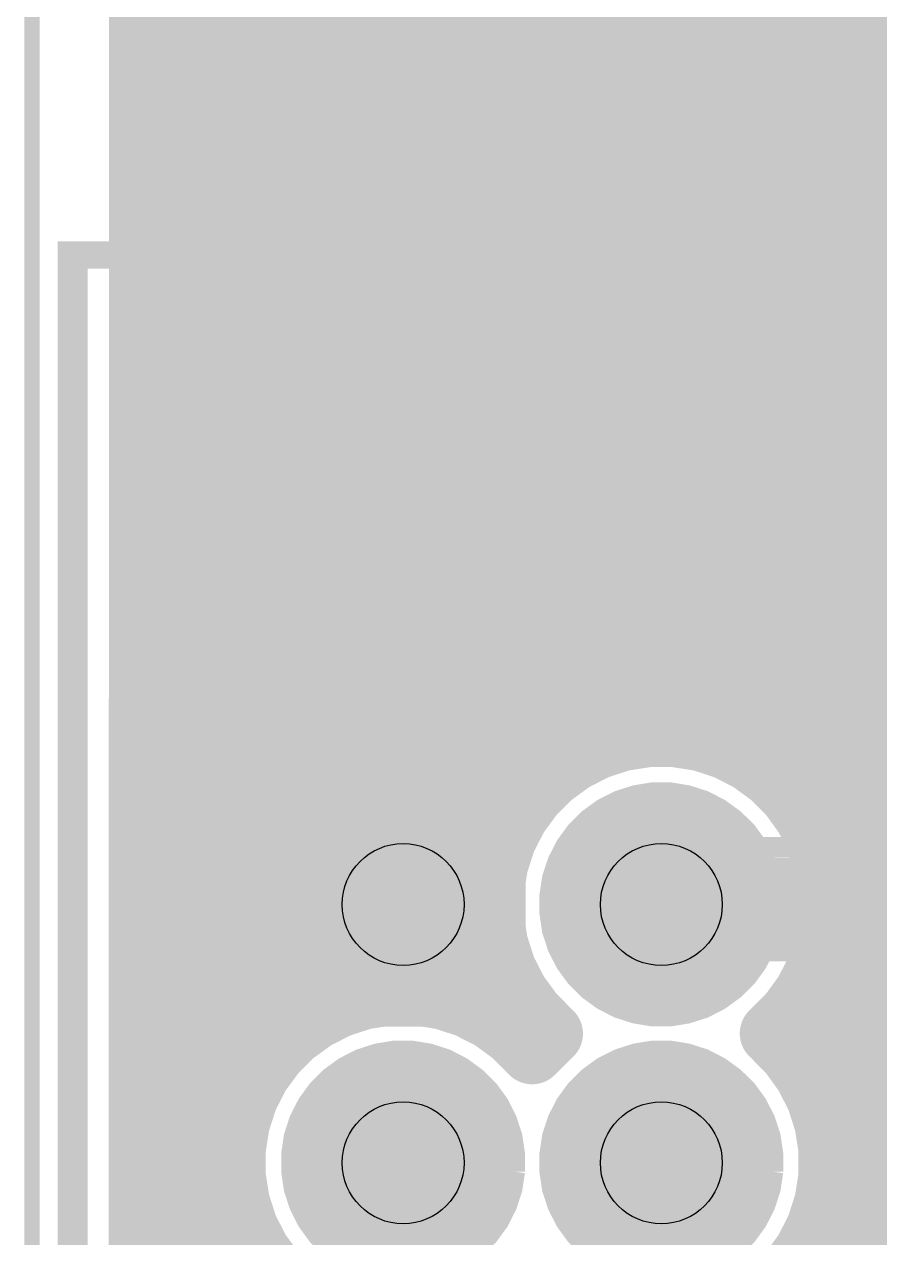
# Model space of a CAD drawing. Extents: x 0 to 1.5, y 0 to 3.74.
# Drawn here: x -0.003 to 0.3283, y 2.6554 to 3.1252 of the extents above; entities that cross this region are included whole.
import ezdxf

# ---------------------------------------------------------------- set-up
doc = ezdxf.new("R2010")
doc.units = 0
for name, color, linetype in [('Board_Outline', 13, 'CONTINUOUS'), ('Bottom', 6, 'CONTINUOUS'), ('Bottom_Mask', 10, 'CONTINUOUS'), ('Drill_Bottom', 8, 'CONTINUOUS'), ('Drill_Top', 7, 'CONTINUOUS'), ('Edge_Bottom', 17, 'CONTINUOUS'), ('Edge_Top', 16, 'CONTINUOUS'), ('Top', 5, 'CONTINUOUS'), ('Top_Mask', 3, 'CONTINUOUS'), ('Top_Silk', 2, 'CONTINUOUS')]:
    doc.layers.add(name, color=color, linetype=linetype)

msp = doc.modelspace()

# ---------------------------------------------------------------- linework, layer by layer
at = {"layer": 'Board_Outline', "linetype": 'CONTINUOUS', "const_width": 0.006}
msp.add_lwpolyline([(0, 0), (1.4961, 0), (1.4961, 3.7402), (0, 3.7402), (0, 0)], dxfattribs=at)
at = {"layer": 'Bottom', "linetype": 'CONTINUOUS', "const_width": 0.025}
for points in [[(0.0425, 3.6975), (0.042, 2.0439)], [(0.0449, 3.1255), (0.4048, 3.1255)], [(0.0449, 3.1006), (1.1546, 3.1006)], [(0.0448, 3.0758), (1.1844, 3.0758)], [(0.0448, 3.0509), (1.2052, 3.0509)], [(0.0448, 3.026), (1.2052, 3.026)], [(0.0448, 3.0012), (0.9335, 3.0012)], [(0.0448, 2.9763), (0.9325, 2.9763)], [(0.0448, 2.9514), (0.9544, 2.9514)], [(0.0448, 2.9266), (0.4635, 2.9266)], [(0.0448, 2.9017), (0.4497, 2.9017)], [(0.0448, 2.8768), (0.4491, 2.8768)], [(0.0448, 2.852), (0.4491, 2.852)], [(0.2185, 2.8453), (0.2283, 2.8485)], [(0.2283, 2.8485), (0.2385, 2.8501)], [(0.2385, 2.8501), (0.2489, 2.8501)], [(0.2489, 2.8501), (0.2591, 2.8485)], [(0.2591, 2.8485), (0.2689, 2.8453)], [(0.2093, 2.8406), (0.2185, 2.8453)], [(0.2689, 2.8453), (0.2781, 2.8406)], [(0.2009, 2.8345), (0.2093, 2.8406)], [(0.2781, 2.8406), (0.2865, 2.8345)], [(0.1936, 2.8272), (0.2009, 2.8345)], [(0.2865, 2.8345), (0.2938, 2.8272)], [(0.0448, 2.8271), (0.191, 2.8271)], [(0.1875, 2.8189), (0.1936, 2.8272)], [(0.2938, 2.8272), (0.2998, 2.8189)], [(0.2964, 2.8271), (0.4481, 2.8271)], [(0.1828, 2.8097), (0.1875, 2.8189)], [(0.2998, 2.8189), (0.3045, 2.8097)], [(0.1796, 2.7998), (0.1828, 2.8097)], [(0.3045, 2.8097), (0.3077, 2.7998)], [(0.0448, 2.8022), (0.1777, 2.8022)], [(0.3096, 2.8022), (0.4481, 2.8022)], [(0.178, 2.7896), (0.1796, 2.7998)], [(0.3077, 2.7998), (0.3093, 2.7896)], [(0.178, 2.7793), (0.178, 2.7896)], [(0.3093, 2.7896), (0.3093, 2.7793)], [(0.1796, 2.7691), (0.178, 2.7793)], [(0.3093, 2.7793), (0.3077, 2.7691)], [(0.0448, 2.7774), (0.1757, 2.7774)], [(0.3117, 2.7774), (0.4481, 2.7774)], [(0.1828, 2.7592), (0.1796, 2.7691)], [(0.3077, 2.7691), (0.3045, 2.7592)], [(0.1875, 2.75), (0.1828, 2.7592)], [(0.3045, 2.7592), (0.2998, 2.75)], [(0.0448, 2.7525), (0.1836, 2.7525)], [(0.1283, 2.7485), (0.1385, 2.7501)], [(0.1385, 2.7501), (0.1489, 2.7501)], [(0.1489, 2.7501), (0.1591, 2.7485)], [(0.1936, 2.7417), (0.1875, 2.75)], [(0.2998, 2.75), (0.2938, 2.7417)], [(0.3038, 2.7525), (0.4499, 2.7525)], [(0.1093, 2.7406), (0.1185, 2.7453)], [(0.1185, 2.7453), (0.1283, 2.7485)], [(0.1591, 2.7485), (0.1689, 2.7453)], [(0.1689, 2.7453), (0.1781, 2.7406)], [(0.1009, 2.7345), (0.1093, 2.7406)], [(0.1781, 2.7406), (0.1865, 2.7345)], [(0.2008, 2.7344), (0.1936, 2.7417)], [(0.2938, 2.7417), (0.2866, 2.7345)], [(0.0936, 2.7272), (0.1009, 2.7345)], [(0.1865, 2.7345), (0.1937, 2.7273)], [(0.1937, 2.7273), (0.2008, 2.7344)], [(0.2866, 2.7345), (0.2938, 2.7272)], [(0.0448, 2.7276), (0.0915, 2.7276)], [(0.0875, 2.7189), (0.0936, 2.7272)], [(0.2938, 2.7272), (0.2998, 2.7189)], [(0.2959, 2.7276), (0.4677, 2.7276)], [(0.0828, 2.7097), (0.0875, 2.7189)], [(0.2998, 2.7189), (0.3045, 2.7097)], [(0.0796, 2.6998), (0.0828, 2.7097)], [(0.3045, 2.7097), (0.3077, 2.6998)], [(0.0447, 2.7027), (0.0779, 2.7027)], [(0.078, 2.6896), (0.0796, 2.6998)], [(0.3077, 2.6998), (0.3093, 2.6896)], [(0.3095, 2.7027), (0.4925, 2.7027)], [(0.078, 2.6793), (0.078, 2.6896)], [(0.3093, 2.6896), (0.3093, 2.6793)], [(0.0447, 2.6779), (0.0756, 2.6779)], [(0.0796, 2.6691), (0.078, 2.6793)], [(0.3093, 2.6793), (0.3077, 2.6691)], [(0.3117, 2.6779), (0.5174, 2.6779)], [(0.0828, 2.6592), (0.0796, 2.6691)], [(0.3077, 2.6691), (0.3045, 2.6592)], [(0.0875, 2.65), (0.0828, 2.6592)], [(0.3045, 2.6592), (0.2998, 2.65)], [(0.0447, 2.653), (0.0833, 2.653)], [(0.3041, 2.653), (0.5423, 2.653)], [(0.0936, 2.6417), (0.0875, 2.65)], [(0.2998, 2.65), (0.2938, 2.6417)]]:
    msp.add_lwpolyline(points, dxfattribs=at)
at = {"layer": 'Bottom', "linetype": 'CONTINUOUS'}
for points, const_width in [([(0.2221, 2.8485, 1), (0.2346, 2.8485, 1), (0.2221, 2.8485, 1)], 0.0125), ([(0.2221, 2.8485, 1), (0.2346, 2.8485, 1), (0.2221, 2.8485, 1)], 0.0125), ([(0.2323, 2.8501, 1), (0.2448, 2.8501, 1), (0.2323, 2.8501, 1)], 0.0125), ([(0.2323, 2.8501, 1), (0.2448, 2.8501, 1), (0.2323, 2.8501, 1)], 0.0125), ([(0.2426, 2.8501, 1), (0.2551, 2.8501, 1), (0.2426, 2.8501, 1)], 0.0125), ([(0.2426, 2.8501, 1), (0.2551, 2.8501, 1), (0.2426, 2.8501, 1)], 0.0125), ([(0.2528, 2.8485, 1), (0.2653, 2.8485, 1), (0.2528, 2.8485, 1)], 0.0125), ([(0.2528, 2.8485, 1), (0.2653, 2.8485, 1), (0.2528, 2.8485, 1)], 0.0125), ([(0.2122, 2.8453, 1), (0.2247, 2.8453, 1), (0.2122, 2.8453, 1)], 0.0125), ([(0.2122, 2.8453, 1), (0.2247, 2.8453, 1), (0.2122, 2.8453, 1)], 0.0125), ([(0.2626, 2.8453, 1), (0.2751, 2.8453, 1), (0.2626, 2.8453, 1)], 0.0125), ([(0.2626, 2.8453, 1), (0.2751, 2.8453, 1), (0.2626, 2.8453, 1)], 0.0125), ([(0.203, 2.8406, 1), (0.2155, 2.8406, 1), (0.203, 2.8406, 1)], 0.0125), ([(0.203, 2.8406, 1), (0.2155, 2.8406, 1), (0.203, 2.8406, 1)], 0.0125), ([(0.2718, 2.8406, 1), (0.2843, 2.8406, 1), (0.2718, 2.8406, 1)], 0.0125), ([(0.2718, 2.8406, 1), (0.2843, 2.8406, 1), (0.2718, 2.8406, 1)], 0.0125), ([(0.1947, 2.8345, 1), (0.2072, 2.8345, 1), (0.1947, 2.8345, 1)], 0.0125), ([(0.1947, 2.8345, 1), (0.2072, 2.8345, 1), (0.1947, 2.8345, 1)], 0.0125), ([(0.2802, 2.8345, 1), (0.2927, 2.8345, 1), (0.2802, 2.8345, 1)], 0.0125), ([(0.2802, 2.8345, 1), (0.2927, 2.8345, 1), (0.2802, 2.8345, 1)], 0.0125), ([(0.1874, 2.8272, 1), (0.1999, 2.8272, 1), (0.1874, 2.8272, 1)], 0.0125), ([(0.1874, 2.8272, 1), (0.1999, 2.8272, 1), (0.1874, 2.8272, 1)], 0.0125), ([(0.2875, 2.8272, 1), (0.3, 2.8272, 1), (0.2875, 2.8272, 1)], 0.0125), ([(0.2875, 2.8272, 1), (0.3, 2.8272, 1), (0.2875, 2.8272, 1)], 0.0125), ([(0.1813, 2.8189, 1), (0.1938, 2.8189, 1), (0.1813, 2.8189, 1)], 0.0125), ([(0.1813, 2.8189, 1), (0.1938, 2.8189, 1), (0.1813, 2.8189, 1)], 0.0125), ([(0.2936, 2.8189, 1), (0.3061, 2.8189, 1), (0.2936, 2.8189, 1)], 0.0125), ([(0.2936, 2.8189, 1), (0.3061, 2.8189, 1), (0.2936, 2.8189, 1)], 0.0125), ([(0.2634, 2.7844, 1), (0.224, 2.7844, 1), (0.2634, 2.7844, 1)], 0.0394), ([(0.1766, 2.8097, 1), (0.1891, 2.8097, 1), (0.1766, 2.8097, 1)], 0.0125), ([(0.1766, 2.8097, 1), (0.1891, 2.8097, 1), (0.1766, 2.8097, 1)], 0.0125), ([(0.2983, 2.8097, 1), (0.3108, 2.8097, 1), (0.2983, 2.8097, 1)], 0.0125), ([(0.2983, 2.8097, 1), (0.3108, 2.8097, 1), (0.2983, 2.8097, 1)], 0.0125), ([(0.1734, 2.7998, 1), (0.1859, 2.7998, 1), (0.1734, 2.7998, 1)], 0.0125), ([(0.1734, 2.7998, 1), (0.1859, 2.7998, 1), (0.1734, 2.7998, 1)], 0.0125), ([(0.3015, 2.7998, 1), (0.314, 2.7998, 1), (0.3015, 2.7998, 1)], 0.0125), ([(0.3015, 2.7998, 1), (0.314, 2.7998, 1), (0.3015, 2.7998, 1)], 0.0125), ([(0.1718, 2.7896, 1), (0.1843, 2.7896, 1), (0.1718, 2.7896, 1)], 0.0125), ([(0.1718, 2.7896, 1), (0.1843, 2.7896, 1), (0.1718, 2.7896, 1)], 0.0125), ([(0.3031, 2.7896, 1), (0.3156, 2.7896, 1), (0.3031, 2.7896, 1)], 0.0125), ([(0.3031, 2.7896, 1), (0.3156, 2.7896, 1), (0.3031, 2.7896, 1)], 0.0125), ([(0.1718, 2.7793, 1), (0.1843, 2.7793, 1), (0.1718, 2.7793, 1)], 0.0125), ([(0.1718, 2.7793, 1), (0.1843, 2.7793, 1), (0.1718, 2.7793, 1)], 0.0125), ([(0.3031, 2.7793, 1), (0.3156, 2.7793, 1), (0.3031, 2.7793, 1)], 0.0125), ([(0.3031, 2.7793, 1), (0.3156, 2.7793, 1), (0.3031, 2.7793, 1)], 0.0125), ([(0.1734, 2.7691, 1), (0.1859, 2.7691, 1), (0.1734, 2.7691, 1)], 0.0125), ([(0.1734, 2.7691, 1), (0.1859, 2.7691, 1), (0.1734, 2.7691, 1)], 0.0125), ([(0.3015, 2.7691, 1), (0.314, 2.7691, 1), (0.3015, 2.7691, 1)], 0.0125), ([(0.3015, 2.7691, 1), (0.314, 2.7691, 1), (0.3015, 2.7691, 1)], 0.0125), ([(0.1766, 2.7592, 1), (0.1891, 2.7592, 1), (0.1766, 2.7592, 1)], 0.0125), ([(0.1766, 2.7592, 1), (0.1891, 2.7592, 1), (0.1766, 2.7592, 1)], 0.0125), ([(0.2983, 2.7592, 1), (0.3108, 2.7592, 1), (0.2983, 2.7592, 1)], 0.0125), ([(0.2983, 2.7592, 1), (0.3108, 2.7592, 1), (0.2983, 2.7592, 1)], 0.0125), ([(0.1323, 2.7501, 1), (0.1448, 2.7501, 1), (0.1323, 2.7501, 1)], 0.0125), ([(0.1323, 2.7501, 1), (0.1448, 2.7501, 1), (0.1323, 2.7501, 1)], 0.0125), ([(0.1426, 2.7501, 1), (0.1551, 2.7501, 1), (0.1426, 2.7501, 1)], 0.0125), ([(0.1426, 2.7501, 1), (0.1551, 2.7501, 1), (0.1426, 2.7501, 1)], 0.0125), ([(0.1813, 2.75, 1), (0.1938, 2.75, 1), (0.1813, 2.75, 1)], 0.0125), ([(0.1813, 2.75, 1), (0.1938, 2.75, 1), (0.1813, 2.75, 1)], 0.0125), ([(0.2936, 2.75, 1), (0.3061, 2.75, 1), (0.2936, 2.75, 1)], 0.0125), ([(0.2936, 2.75, 1), (0.3061, 2.75, 1), (0.2936, 2.75, 1)], 0.0125), ([(0.1122, 2.7453, 1), (0.1247, 2.7453, 1), (0.1122, 2.7453, 1)], 0.0125), ([(0.1122, 2.7453, 1), (0.1247, 2.7453, 1), (0.1122, 2.7453, 1)], 0.0125), ([(0.1221, 2.7485, 1), (0.1346, 2.7485, 1), (0.1221, 2.7485, 1)], 0.0125), ([(0.1221, 2.7485, 1), (0.1346, 2.7485, 1), (0.1221, 2.7485, 1)], 0.0125), ([(0.1528, 2.7485, 1), (0.1653, 2.7485, 1), (0.1528, 2.7485, 1)], 0.0125), ([(0.1528, 2.7485, 1), (0.1653, 2.7485, 1), (0.1528, 2.7485, 1)], 0.0125), ([(0.1626, 2.7453, 1), (0.1751, 2.7453, 1), (0.1626, 2.7453, 1)], 0.0125), ([(0.1626, 2.7453, 1), (0.1751, 2.7453, 1), (0.1626, 2.7453, 1)], 0.0125), ([(0.103, 2.7406, 1), (0.1155, 2.7406, 1), (0.103, 2.7406, 1)], 0.0125), ([(0.103, 2.7406, 1), (0.1155, 2.7406, 1), (0.103, 2.7406, 1)], 0.0125), ([(0.1718, 2.7406, 1), (0.1843, 2.7406, 1), (0.1718, 2.7406, 1)], 0.0125), ([(0.1718, 2.7406, 1), (0.1843, 2.7406, 1), (0.1718, 2.7406, 1)], 0.0125), ([(0.1874, 2.7417, 1), (0.1999, 2.7417, 1), (0.1874, 2.7417, 1)], 0.0125), ([(0.1874, 2.7417, 1), (0.1999, 2.7417, 1), (0.1874, 2.7417, 1)], 0.0125), ([(0.2875, 2.7417, 1), (0.3, 2.7417, 1), (0.2875, 2.7417, 1)], 0.0125), ([(0.2875, 2.7417, 1), (0.3, 2.7417, 1), (0.2875, 2.7417, 1)], 0.0125), ([(0.0947, 2.7345, 1), (0.1072, 2.7345, 1), (0.0947, 2.7345, 1)], 0.0125), ([(0.0947, 2.7345, 1), (0.1072, 2.7345, 1), (0.0947, 2.7345, 1)], 0.0125), ([(0.1802, 2.7345, 1), (0.1927, 2.7345, 1), (0.1802, 2.7345, 1)], 0.0125), ([(0.1802, 2.7345, 1), (0.1927, 2.7345, 1), (0.1802, 2.7345, 1)], 0.0125), ([(0.1946, 2.7344, 1), (0.2071, 2.7344, 1), (0.1946, 2.7344, 1)], 0.0125), ([(0.1946, 2.7344, 1), (0.2071, 2.7344, 1), (0.1946, 2.7344, 1)], 0.0125), ([(0.2803, 2.7345, 1), (0.2928, 2.7345, 1), (0.2803, 2.7345, 1)], 0.0125), ([(0.2803, 2.7345, 1), (0.2928, 2.7345, 1), (0.2803, 2.7345, 1)], 0.0125), ([(0.0874, 2.7272, 1), (0.0999, 2.7272, 1), (0.0874, 2.7272, 1)], 0.0125), ([(0.0874, 2.7272, 1), (0.0999, 2.7272, 1), (0.0874, 2.7272, 1)], 0.0125), ([(0.1874, 2.7273, 1), (0.1999, 2.7273, 1), (0.1874, 2.7273, 1)], 0.0125), ([(0.1874, 2.7273, 1), (0.1999, 2.7273, 1), (0.1874, 2.7273, 1)], 0.0125), ([(0.2875, 2.7272, 1), (0.3, 2.7272, 1), (0.2875, 2.7272, 1)], 0.0125), ([(0.2875, 2.7272, 1), (0.3, 2.7272, 1), (0.2875, 2.7272, 1)], 0.0125), ([(0.0813, 2.7189, 1), (0.0938, 2.7189, 1), (0.0813, 2.7189, 1)], 0.0125), ([(0.0813, 2.7189, 1), (0.0938, 2.7189, 1), (0.0813, 2.7189, 1)], 0.0125), ([(0.2936, 2.7189, 1), (0.3061, 2.7189, 1), (0.2936, 2.7189, 1)], 0.0125), ([(0.2936, 2.7189, 1), (0.3061, 2.7189, 1), (0.2936, 2.7189, 1)], 0.0125), ([(0.0766, 2.7097, 1), (0.0891, 2.7097, 1), (0.0766, 2.7097, 1)], 0.0125), ([(0.0766, 2.7097, 1), (0.0891, 2.7097, 1), (0.0766, 2.7097, 1)], 0.0125), ([(0.1634, 2.6844, 1), (0.124, 2.6844, 1), (0.1634, 2.6844, 1)], 0.0394), ([(0.2634, 2.6844, 1), (0.224, 2.6844, 1), (0.2634, 2.6844, 1)], 0.0394), ([(0.2983, 2.7097, 1), (0.3108, 2.7097, 1), (0.2983, 2.7097, 1)], 0.0125), ([(0.2983, 2.7097, 1), (0.3108, 2.7097, 1), (0.2983, 2.7097, 1)], 0.0125), ([(0.0734, 2.6998, 1), (0.0859, 2.6998, 1), (0.0734, 2.6998, 1)], 0.0125), ([(0.0734, 2.6998, 1), (0.0859, 2.6998, 1), (0.0734, 2.6998, 1)], 0.0125), ([(0.3015, 2.6998, 1), (0.314, 2.6998, 1), (0.3015, 2.6998, 1)], 0.0125), ([(0.3015, 2.6998, 1), (0.314, 2.6998, 1), (0.3015, 2.6998, 1)], 0.0125), ([(0.0718, 2.6896, 1), (0.0843, 2.6896, 1), (0.0718, 2.6896, 1)], 0.0125), ([(0.0718, 2.6896, 1), (0.0843, 2.6896, 1), (0.0718, 2.6896, 1)], 0.0125), ([(0.3031, 2.6896, 1), (0.3156, 2.6896, 1), (0.3031, 2.6896, 1)], 0.0125), ([(0.3031, 2.6896, 1), (0.3156, 2.6896, 1), (0.3031, 2.6896, 1)], 0.0125), ([(0.0718, 2.6793, 1), (0.0843, 2.6793, 1), (0.0718, 2.6793, 1)], 0.0125), ([(0.0718, 2.6793, 1), (0.0843, 2.6793, 1), (0.0718, 2.6793, 1)], 0.0125), ([(0.3031, 2.6793, 1), (0.3156, 2.6793, 1), (0.3031, 2.6793, 1)], 0.0125), ([(0.3031, 2.6793, 1), (0.3156, 2.6793, 1), (0.3031, 2.6793, 1)], 0.0125), ([(0.0734, 2.6691, 1), (0.0859, 2.6691, 1), (0.0734, 2.6691, 1)], 0.0125), ([(0.0734, 2.6691, 1), (0.0859, 2.6691, 1), (0.0734, 2.6691, 1)], 0.0125), ([(0.3015, 2.6691, 1), (0.314, 2.6691, 1), (0.3015, 2.6691, 1)], 0.0125), ([(0.3015, 2.6691, 1), (0.314, 2.6691, 1), (0.3015, 2.6691, 1)], 0.0125), ([(0.0766, 2.6592, 1), (0.0891, 2.6592, 1), (0.0766, 2.6592, 1)], 0.0125), ([(0.0766, 2.6592, 1), (0.0891, 2.6592, 1), (0.0766, 2.6592, 1)], 0.0125), ([(0.2983, 2.6592, 1), (0.3108, 2.6592, 1), (0.2983, 2.6592, 1)], 0.0125), ([(0.2983, 2.6592, 1), (0.3108, 2.6592, 1), (0.2983, 2.6592, 1)], 0.0125), ([(0.0813, 2.65, 1), (0.0938, 2.65, 1), (0.0813, 2.65, 1)], 0.0125), ([(0.0813, 2.65, 1), (0.0938, 2.65, 1), (0.0813, 2.65, 1)], 0.0125), ([(0.2936, 2.65, 1), (0.3061, 2.65, 1), (0.2936, 2.65, 1)], 0.0125), ([(0.2936, 2.65, 1), (0.3061, 2.65, 1), (0.2936, 2.65, 1)], 0.0125)]:
    msp.add_lwpolyline(points, format="xyb", dxfattribs=dict(at, const_width=const_width))
at = {"layer": 'Bottom'}
msp.add_solid([(0.1043, 2.8238), (0.1831, 2.8238), (0.1043, 2.7451), (0.1831, 2.7451)], dxfattribs=at)
at = {"layer": 'Bottom_Mask', "linetype": 'CONTINUOUS', "const_width": 0.0434}
for points in [[(0.2654, 2.7844, 1), (0.222, 2.7844, 1), (0.2654, 2.7844, 1)], [(0.222, 2.7844, 1), (0.2654, 2.7844, 1), (0.222, 2.7844, 1)], [(0.1654, 2.6844, 1), (0.122, 2.6844, 1), (0.1654, 2.6844, 1)], [(0.122, 2.6844, 1), (0.1654, 2.6844, 1), (0.122, 2.6844, 1)], [(0.2654, 2.6844, 1), (0.222, 2.6844, 1), (0.2654, 2.6844, 1)], [(0.222, 2.6844, 1), (0.2654, 2.6844, 1), (0.222, 2.6844, 1)]]:
    msp.add_lwpolyline(points, format="xyb", dxfattribs=at)
at = {"layer": 'Bottom_Mask'}
msp.add_solid([(0.1003, 2.8278), (0.1871, 2.8278), (0.1003, 2.7411), (0.1871, 2.7411)], dxfattribs=at)
at = {"layer": 'Drill_Bottom'}
for centre in [(0.1437, 2.7844), (0.2437, 2.7844), (0.1437, 2.6844), (0.2437, 2.6844)]:
    msp.add_circle(centre, 0.0236, dxfattribs=at)
at = {"layer": 'Drill_Top'}
for centre in [(0.1437, 2.7844), (0.2437, 2.7844), (0.1437, 2.6844), (0.2437, 2.6844)]:
    msp.add_circle(centre, 0.0236, dxfattribs=at)
at = {"layer": 'Edge_Bottom', "linetype": 'CONTINUOUS', "const_width": 0.008}
for points in [[(0.1056, 2.8278), (0.1871, 2.8278), (0.1871, 2.7411), (0.1003, 2.7411), (0.1003, 2.8278), (0.1056, 2.8278)], [(0.2869, 2.781), (0.2859, 2.7743), (0.2838, 2.7679), (0.2807, 2.7618), (0.2767, 2.7563), (0.2718, 2.7515), (0.2663, 2.7475), (0.2603, 2.7444), (0.2538, 2.7423), (0.2471, 2.7412), (0.2403, 2.7412), (0.2336, 2.7423), (0.2271, 2.7444), (0.221, 2.7475), (0.2155, 2.7515), (0.2107, 2.7563), (0.2067, 2.7618), (0.2036, 2.7679), (0.2015, 2.7743), (0.2005, 2.781), (0.2005, 2.7879), (0.2015, 2.7946), (0.2036, 2.801), (0.2067, 2.8071), (0.2107, 2.8126), (0.2155, 2.8174), (0.221, 2.8214), (0.2271, 2.8245), (0.2336, 2.8266), (0.2403, 2.8277), (0.2471, 2.8277), (0.2538, 2.8266), (0.2603, 2.8245), (0.2663, 2.8214), (0.2718, 2.8174), (0.2767, 2.8126), (0.2807, 2.8071), (0.2838, 2.801), (0.2859, 2.7946), (0.2869, 2.7879), (0.2869, 2.781)], [(0.121, 2.6475), (0.1155, 2.6515), (0.1107, 2.6563), (0.1067, 2.6618), (0.1036, 2.6679), (0.1015, 2.6743), (0.1005, 2.681), (0.1005, 2.6879), (0.1015, 2.6946), (0.1036, 2.701), (0.1067, 2.7071), (0.1107, 2.7126), (0.1155, 2.7174), (0.121, 2.7214), (0.1271, 2.7245), (0.1336, 2.7266), (0.1403, 2.7277), (0.1471, 2.7277), (0.1538, 2.7266), (0.1603, 2.7245), (0.1663, 2.7214), (0.1718, 2.7174), (0.1767, 2.7126), (0.1807, 2.7071), (0.1838, 2.701), (0.1859, 2.6946), (0.1869, 2.6879), (0.1869, 2.681)], [(0.221, 2.6475), (0.2155, 2.6515), (0.2107, 2.6563), (0.2067, 2.6618), (0.2036, 2.6679), (0.2015, 2.6743), (0.2005, 2.681), (0.2005, 2.6879), (0.2015, 2.6946), (0.2036, 2.701), (0.2067, 2.7071), (0.2107, 2.7126), (0.2155, 2.7174), (0.221, 2.7214), (0.2271, 2.7245), (0.2336, 2.7266), (0.2403, 2.7277), (0.2471, 2.7277), (0.2538, 2.7266), (0.2603, 2.7245), (0.2663, 2.7214), (0.2718, 2.7174), (0.2767, 2.7126), (0.2807, 2.7071), (0.2838, 2.701), (0.2859, 2.6946), (0.2869, 2.6879), (0.2869, 2.681)], [(0.1869, 2.681), (0.1859, 2.6743), (0.1838, 2.6679), (0.1807, 2.6618), (0.1767, 2.6563), (0.1718, 2.6515), (0.1663, 2.6475)], [(0.2869, 2.681), (0.2859, 2.6743), (0.2838, 2.6679), (0.2807, 2.6618), (0.2767, 2.6563), (0.2718, 2.6515), (0.2663, 2.6475)]]:
    msp.add_lwpolyline(points, dxfattribs=at)
at = {"layer": 'Edge_Top', "linetype": 'CONTINUOUS', "const_width": 0.008}
for points in [[(0.1056, 2.8278), (0.1871, 2.8278), (0.1871, 2.7411), (0.1003, 2.7411), (0.1003, 2.8278), (0.1056, 2.8278)], [(0.3628, 2.7664), (0.283, 2.7664), (0.2807, 2.7618), (0.2767, 2.7563), (0.2718, 2.7515), (0.2663, 2.7475), (0.2603, 2.7444), (0.2538, 2.7423), (0.2471, 2.7412), (0.2403, 2.7412), (0.2336, 2.7423), (0.2271, 2.7444), (0.221, 2.7475), (0.2155, 2.7515), (0.2107, 2.7563), (0.2067, 2.7618), (0.2036, 2.7679), (0.2015, 2.7743), (0.2005, 2.781), (0.2005, 2.7879), (0.2015, 2.7946), (0.2036, 2.801), (0.2067, 2.8071), (0.2107, 2.8126), (0.2155, 2.8174), (0.221, 2.8214), (0.2271, 2.8245), (0.2336, 2.8266), (0.2403, 2.8277), (0.2471, 2.8277), (0.2538, 2.8266), (0.2603, 2.8245), (0.2663, 2.8214), (0.2718, 2.8174), (0.2767, 2.8126), (0.281, 2.8065), (0.3726, 2.8063)], [(0.121, 2.6475), (0.1155, 2.6515), (0.1107, 2.6563), (0.1067, 2.6618), (0.1036, 2.6679), (0.1015, 2.6743), (0.1005, 2.681), (0.1005, 2.6879), (0.1015, 2.6946), (0.1036, 2.701), (0.1067, 2.7071), (0.1107, 2.7126), (0.1155, 2.7174), (0.121, 2.7214), (0.1271, 2.7245), (0.1336, 2.7266), (0.1403, 2.7277), (0.1471, 2.7277), (0.1538, 2.7266), (0.1603, 2.7245), (0.1663, 2.7214), (0.1718, 2.7174), (0.1767, 2.7126), (0.1807, 2.7071), (0.1838, 2.701), (0.1859, 2.6946), (0.1869, 2.6879), (0.1869, 2.681)], [(0.221, 2.6475), (0.2155, 2.6515), (0.2107, 2.6563), (0.2067, 2.6618), (0.2036, 2.6679), (0.2015, 2.6743), (0.2005, 2.681), (0.2005, 2.6879), (0.2015, 2.6946), (0.2036, 2.701), (0.2067, 2.7071), (0.2107, 2.7126), (0.2155, 2.7174), (0.221, 2.7214), (0.2271, 2.7245), (0.2336, 2.7266), (0.2403, 2.7277), (0.2471, 2.7277), (0.2538, 2.7266), (0.2603, 2.7245), (0.2663, 2.7214), (0.2718, 2.7174), (0.2767, 2.7126), (0.2807, 2.7071), (0.2838, 2.701), (0.2859, 2.6946), (0.2869, 2.6879), (0.2869, 2.681)], [(0.1869, 2.681), (0.1859, 2.6743), (0.1838, 2.6679), (0.1807, 2.6618), (0.1767, 2.6563), (0.1718, 2.6515), (0.1663, 2.6475)], [(0.2869, 2.681), (0.2859, 2.6743), (0.2838, 2.6679), (0.2807, 2.6618), (0.2767, 2.6563), (0.2718, 2.6515), (0.2663, 2.6475)]]:
    msp.add_lwpolyline(points, dxfattribs=at)
at = {"layer": 'Top', "linetype": 'CONTINUOUS'}
for points, const_width in [([(0.0435, 3.6965), (0.0423, 2.5815)], 0.025), ([(0.0453, 3.1245), (1.4527, 3.1245)], 0.025), ([(0.0453, 3.0996), (1.4526, 3.0996)], 0.025), ([(0.0453, 3.0748), (1.4526, 3.0748)], 0.025), ([(0.0453, 3.0499), (1.4526, 3.0499)], 0.025), ([(0.0452, 3.025), (0.9605, 3.025)], 0.025), ([(0.0452, 3.0002), (0.9332, 3.0002)], 0.025), ([(0.0452, 2.9753), (0.9328, 2.9753)], 0.025), ([(0.0452, 2.9504), (0.933, 2.9504)], 0.025), ([(0.0451, 2.9256), (0.4474, 2.9256)], 0.025), ([(0.0451, 2.9007), (0.4356, 2.9007)], 0.025), ([(0.0451, 2.8758), (0.4356, 2.8758)], 0.025), ([(0.0451, 2.851), (0.4356, 2.851)], 0.025), ([(0.2185, 2.8453), (0.2283, 2.8485)], 0.025), ([(0.2283, 2.8485), (0.2385, 2.8501)], 0.025), ([(0.2385, 2.8501), (0.2489, 2.8501)], 0.025), ([(0.2489, 2.8501), (0.2591, 2.8485)], 0.025), ([(0.2591, 2.8485), (0.2689, 2.8453)], 0.025), ([(0.2093, 2.8406), (0.2185, 2.8453)], 0.025), ([(0.2689, 2.8453), (0.2781, 2.8406)], 0.025), ([(0.2009, 2.8345), (0.2093, 2.8406)], 0.025), ([(0.2781, 2.8406), (0.2865, 2.8345)], 0.025), ([(0.1936, 2.8272), (0.2009, 2.8345)], 0.025), ([(0.2865, 2.8345), (0.2922, 2.8289)], 0.025), ([(0.0451, 2.8261), (0.1901, 2.8261)], 0.025), ([(0.1875, 2.8189), (0.1936, 2.8272)], 0.025), ([(0.2922, 2.8289), (0.3744, 2.8288)], 0.025), ([(0.1828, 2.8097), (0.1875, 2.8189)], 0.025), ([(0.1796, 2.7998), (0.1828, 2.8097)], 0.025), ([(0.045, 2.8012), (0.1775, 2.8012)], 0.025), ([(0.178, 2.7896), (0.1796, 2.7998)], 0.025), ([(0.178, 2.7793), (0.178, 2.7896)], 0.025), ([(0.2457, 2.7864), (0.2437, 2.7844)], 0.032), ([(0.371, 2.7864), (0.2457, 2.7864)], 0.032), ([(0.1796, 2.7691), (0.178, 2.7793)], 0.025), ([(0.045, 2.7764), (0.1758, 2.7764)], 0.025), ([(0.1828, 2.7592), (0.1796, 2.7691)], 0.025), ([(0.1875, 2.75), (0.1828, 2.7592)], 0.025), ([(0.045, 2.7515), (0.1841, 2.7515)], 0.025), ([(0.1283, 2.7485), (0.1385, 2.7501)], 0.025), ([(0.1385, 2.7501), (0.1489, 2.7501)], 0.025), ([(0.1489, 2.7501), (0.1591, 2.7485)], 0.025), ([(0.1936, 2.7417), (0.1875, 2.75)], 0.025), ([(0.1093, 2.7406), (0.1185, 2.7453)], 0.025), ([(0.1185, 2.7453), (0.1283, 2.7485)], 0.025), ([(0.1591, 2.7485), (0.1689, 2.7453)], 0.025), ([(0.1689, 2.7453), (0.1781, 2.7406)], 0.025), ([(0.1009, 2.7345), (0.1093, 2.7406)], 0.025), ([(0.1781, 2.7406), (0.1865, 2.7345)], 0.025), ([(0.2008, 2.7344), (0.1936, 2.7417)], 0.025), ([(0.2956, 2.7439), (0.2903, 2.7379)], 0.025), ([(0.3534, 2.744), (0.2956, 2.7439)], 0.025), ([(0.2903, 2.7379), (0.2866, 2.7345)], 0.025), ([(0.0936, 2.7272), (0.1009, 2.7345)], 0.025), ([(0.1865, 2.7345), (0.1937, 2.7273)], 0.025), ([(0.1937, 2.7273), (0.2008, 2.7344)], 0.025), ([(0.2866, 2.7345), (0.2938, 2.7272)], 0.025), ([(0.045, 2.7266), (0.0906, 2.7266)], 0.025), ([(0.0875, 2.7189), (0.0936, 2.7272)], 0.025), ([(0.2938, 2.7272), (0.2998, 2.7189)], 0.025), ([(0.2968, 2.7266), (0.3683, 2.7266)], 0.025), ([(0.0828, 2.7097), (0.0875, 2.7189)], 0.025), ([(0.2998, 2.7189), (0.3045, 2.7097)], 0.025), ([(0.0796, 2.6998), (0.0828, 2.7097)], 0.025), ([(0.3045, 2.7097), (0.3077, 2.6998)], 0.025), ([(0.0449, 2.7017), (0.0776, 2.7017)], 0.025), ([(0.078, 2.6896), (0.0796, 2.6998)], 0.025), ([(0.3077, 2.6998), (0.3093, 2.6896)], 0.025), ([(0.3097, 2.7017), (0.3931, 2.7017)], 0.025), ([(0.078, 2.6793), (0.078, 2.6896)], 0.025), ([(0.3093, 2.6896), (0.3093, 2.6793)], 0.025), ([(0.0449, 2.6769), (0.0757, 2.6769)], 0.025), ([(0.0796, 2.6691), (0.078, 2.6793)], 0.025), ([(0.3093, 2.6793), (0.3077, 2.6691)], 0.025), ([(0.3116, 2.6769), (0.418, 2.6769)], 0.025), ([(0.0828, 2.6592), (0.0796, 2.6691)], 0.025), ([(0.3077, 2.6691), (0.3045, 2.6592)], 0.025), ([(0.0875, 2.65), (0.0828, 2.6592)], 0.025), ([(0.3045, 2.6592), (0.2998, 2.65)], 0.025), ([(0.0449, 2.652), (0.0839, 2.652)], 0.025), ([(0.3035, 2.652), (0.4429, 2.652)], 0.025), ([(0.0936, 2.6417), (0.0875, 2.65)], 0.025), ([(0.2998, 2.65), (0.2938, 2.6417)], 0.025)]:
    msp.add_lwpolyline(points, dxfattribs=dict(at, const_width=const_width))
for points, const_width in [([(0.2221, 2.8485, 1), (0.2346, 2.8485, 1), (0.2221, 2.8485, 1)], 0.0125), ([(0.2221, 2.8485, 1), (0.2346, 2.8485, 1), (0.2221, 2.8485, 1)], 0.0125), ([(0.2323, 2.8501, 1), (0.2448, 2.8501, 1), (0.2323, 2.8501, 1)], 0.0125), ([(0.2323, 2.8501, 1), (0.2448, 2.8501, 1), (0.2323, 2.8501, 1)], 0.0125), ([(0.2426, 2.8501, 1), (0.2551, 2.8501, 1), (0.2426, 2.8501, 1)], 0.0125), ([(0.2426, 2.8501, 1), (0.2551, 2.8501, 1), (0.2426, 2.8501, 1)], 0.0125), ([(0.2528, 2.8485, 1), (0.2653, 2.8485, 1), (0.2528, 2.8485, 1)], 0.0125), ([(0.2528, 2.8485, 1), (0.2653, 2.8485, 1), (0.2528, 2.8485, 1)], 0.0125), ([(0.2122, 2.8453, 1), (0.2247, 2.8453, 1), (0.2122, 2.8453, 1)], 0.0125), ([(0.2122, 2.8453, 1), (0.2247, 2.8453, 1), (0.2122, 2.8453, 1)], 0.0125), ([(0.2626, 2.8453, 1), (0.2751, 2.8453, 1), (0.2626, 2.8453, 1)], 0.0125), ([(0.2626, 2.8453, 1), (0.2751, 2.8453, 1), (0.2626, 2.8453, 1)], 0.0125), ([(0.203, 2.8406, 1), (0.2155, 2.8406, 1), (0.203, 2.8406, 1)], 0.0125), ([(0.203, 2.8406, 1), (0.2155, 2.8406, 1), (0.203, 2.8406, 1)], 0.0125), ([(0.2718, 2.8406, 1), (0.2843, 2.8406, 1), (0.2718, 2.8406, 1)], 0.0125), ([(0.2718, 2.8406, 1), (0.2843, 2.8406, 1), (0.2718, 2.8406, 1)], 0.0125), ([(0.1947, 2.8345, 1), (0.2072, 2.8345, 1), (0.1947, 2.8345, 1)], 0.0125), ([(0.1947, 2.8345, 1), (0.2072, 2.8345, 1), (0.1947, 2.8345, 1)], 0.0125), ([(0.2802, 2.8345, 1), (0.2927, 2.8345, 1), (0.2802, 2.8345, 1)], 0.0125), ([(0.2802, 2.8345, 1), (0.2927, 2.8345, 1), (0.2802, 2.8345, 1)], 0.0125), ([(0.1874, 2.8272, 1), (0.1999, 2.8272, 1), (0.1874, 2.8272, 1)], 0.0125), ([(0.1874, 2.8272, 1), (0.1999, 2.8272, 1), (0.1874, 2.8272, 1)], 0.0125), ([(0.286, 2.8289, 1), (0.2985, 2.8289, 1), (0.286, 2.8289, 1)], 0.0125), ([(0.286, 2.8289, 1), (0.2985, 2.8289, 1), (0.286, 2.8289, 1)], 0.0125), ([(0.1813, 2.8189, 1), (0.1938, 2.8189, 1), (0.1813, 2.8189, 1)], 0.0125), ([(0.1813, 2.8189, 1), (0.1938, 2.8189, 1), (0.1813, 2.8189, 1)], 0.0125), ([(0.2634, 2.7844, 1), (0.224, 2.7844, 1), (0.2634, 2.7844, 1)], 0.0394), ([(0.1766, 2.8097, 1), (0.1891, 2.8097, 1), (0.1766, 2.8097, 1)], 0.0125), ([(0.1766, 2.8097, 1), (0.1891, 2.8097, 1), (0.1766, 2.8097, 1)], 0.0125), ([(0.1734, 2.7998, 1), (0.1859, 2.7998, 1), (0.1734, 2.7998, 1)], 0.0125), ([(0.1734, 2.7998, 1), (0.1859, 2.7998, 1), (0.1734, 2.7998, 1)], 0.0125), ([(0.1718, 2.7896, 1), (0.1843, 2.7896, 1), (0.1718, 2.7896, 1)], 0.0125), ([(0.1718, 2.7896, 1), (0.1843, 2.7896, 1), (0.1718, 2.7896, 1)], 0.0125), ([(0.2357, 2.7844, 1), (0.2517, 2.7844, 1), (0.2357, 2.7844, 1)], 0.016), ([(0.2377, 2.7864, 1), (0.2536, 2.7864, 1), (0.2377, 2.7864, 1)], 0.016), ([(0.2377, 2.7864, 1), (0.2536, 2.7864, 1), (0.2377, 2.7864, 1)], 0.016), ([(0.1718, 2.7793, 1), (0.1843, 2.7793, 1), (0.1718, 2.7793, 1)], 0.0125), ([(0.1718, 2.7793, 1), (0.1843, 2.7793, 1), (0.1718, 2.7793, 1)], 0.0125), ([(0.1734, 2.7691, 1), (0.1859, 2.7691, 1), (0.1734, 2.7691, 1)], 0.0125), ([(0.1734, 2.7691, 1), (0.1859, 2.7691, 1), (0.1734, 2.7691, 1)], 0.0125), ([(0.1766, 2.7592, 1), (0.1891, 2.7592, 1), (0.1766, 2.7592, 1)], 0.0125), ([(0.1766, 2.7592, 1), (0.1891, 2.7592, 1), (0.1766, 2.7592, 1)], 0.0125), ([(0.1323, 2.7501, 1), (0.1448, 2.7501, 1), (0.1323, 2.7501, 1)], 0.0125), ([(0.1323, 2.7501, 1), (0.1448, 2.7501, 1), (0.1323, 2.7501, 1)], 0.0125), ([(0.1426, 2.7501, 1), (0.1551, 2.7501, 1), (0.1426, 2.7501, 1)], 0.0125), ([(0.1426, 2.7501, 1), (0.1551, 2.7501, 1), (0.1426, 2.7501, 1)], 0.0125), ([(0.1813, 2.75, 1), (0.1938, 2.75, 1), (0.1813, 2.75, 1)], 0.0125), ([(0.1813, 2.75, 1), (0.1938, 2.75, 1), (0.1813, 2.75, 1)], 0.0125), ([(0.1122, 2.7453, 1), (0.1247, 2.7453, 1), (0.1122, 2.7453, 1)], 0.0125), ([(0.1122, 2.7453, 1), (0.1247, 2.7453, 1), (0.1122, 2.7453, 1)], 0.0125), ([(0.1221, 2.7485, 1), (0.1346, 2.7485, 1), (0.1221, 2.7485, 1)], 0.0125), ([(0.1221, 2.7485, 1), (0.1346, 2.7485, 1), (0.1221, 2.7485, 1)], 0.0125), ([(0.1528, 2.7485, 1), (0.1653, 2.7485, 1), (0.1528, 2.7485, 1)], 0.0125), ([(0.1528, 2.7485, 1), (0.1653, 2.7485, 1), (0.1528, 2.7485, 1)], 0.0125), ([(0.1626, 2.7453, 1), (0.1751, 2.7453, 1), (0.1626, 2.7453, 1)], 0.0125), ([(0.1626, 2.7453, 1), (0.1751, 2.7453, 1), (0.1626, 2.7453, 1)], 0.0125), ([(0.103, 2.7406, 1), (0.1155, 2.7406, 1), (0.103, 2.7406, 1)], 0.0125), ([(0.103, 2.7406, 1), (0.1155, 2.7406, 1), (0.103, 2.7406, 1)], 0.0125), ([(0.1718, 2.7406, 1), (0.1843, 2.7406, 1), (0.1718, 2.7406, 1)], 0.0125), ([(0.1718, 2.7406, 1), (0.1843, 2.7406, 1), (0.1718, 2.7406, 1)], 0.0125), ([(0.1874, 2.7417, 1), (0.1999, 2.7417, 1), (0.1874, 2.7417, 1)], 0.0125), ([(0.1874, 2.7417, 1), (0.1999, 2.7417, 1), (0.1874, 2.7417, 1)], 0.0125), ([(0.2894, 2.7439, 1), (0.3019, 2.7439, 1), (0.2894, 2.7439, 1)], 0.0125), ([(0.2894, 2.7439, 1), (0.3019, 2.7439, 1), (0.2894, 2.7439, 1)], 0.0125), ([(0.284, 2.7379, 1), (0.2965, 2.7379, 1), (0.284, 2.7379, 1)], 0.0125), ([(0.284, 2.7379, 1), (0.2965, 2.7379, 1), (0.284, 2.7379, 1)], 0.0125), ([(0.0947, 2.7345, 1), (0.1072, 2.7345, 1), (0.0947, 2.7345, 1)], 0.0125), ([(0.0947, 2.7345, 1), (0.1072, 2.7345, 1), (0.0947, 2.7345, 1)], 0.0125), ([(0.1802, 2.7345, 1), (0.1927, 2.7345, 1), (0.1802, 2.7345, 1)], 0.0125), ([(0.1802, 2.7345, 1), (0.1927, 2.7345, 1), (0.1802, 2.7345, 1)], 0.0125), ([(0.1946, 2.7344, 1), (0.2071, 2.7344, 1), (0.1946, 2.7344, 1)], 0.0125), ([(0.1946, 2.7344, 1), (0.2071, 2.7344, 1), (0.1946, 2.7344, 1)], 0.0125), ([(0.2803, 2.7345, 1), (0.2928, 2.7345, 1), (0.2803, 2.7345, 1)], 0.0125), ([(0.2803, 2.7345, 1), (0.2928, 2.7345, 1), (0.2803, 2.7345, 1)], 0.0125), ([(0.0874, 2.7272, 1), (0.0999, 2.7272, 1), (0.0874, 2.7272, 1)], 0.0125), ([(0.0874, 2.7272, 1), (0.0999, 2.7272, 1), (0.0874, 2.7272, 1)], 0.0125), ([(0.1874, 2.7273, 1), (0.1999, 2.7273, 1), (0.1874, 2.7273, 1)], 0.0125), ([(0.1874, 2.7273, 1), (0.1999, 2.7273, 1), (0.1874, 2.7273, 1)], 0.0125), ([(0.2875, 2.7272, 1), (0.3, 2.7272, 1), (0.2875, 2.7272, 1)], 0.0125), ([(0.2875, 2.7272, 1), (0.3, 2.7272, 1), (0.2875, 2.7272, 1)], 0.0125), ([(0.0813, 2.7189, 1), (0.0938, 2.7189, 1), (0.0813, 2.7189, 1)], 0.0125), ([(0.0813, 2.7189, 1), (0.0938, 2.7189, 1), (0.0813, 2.7189, 1)], 0.0125), ([(0.2936, 2.7189, 1), (0.3061, 2.7189, 1), (0.2936, 2.7189, 1)], 0.0125), ([(0.2936, 2.7189, 1), (0.3061, 2.7189, 1), (0.2936, 2.7189, 1)], 0.0125), ([(0.0766, 2.7097, 1), (0.0891, 2.7097, 1), (0.0766, 2.7097, 1)], 0.0125), ([(0.0766, 2.7097, 1), (0.0891, 2.7097, 1), (0.0766, 2.7097, 1)], 0.0125), ([(0.1634, 2.6844, 1), (0.124, 2.6844, 1), (0.1634, 2.6844, 1)], 0.0394), ([(0.2634, 2.6844, 1), (0.224, 2.6844, 1), (0.2634, 2.6844, 1)], 0.0394), ([(0.2983, 2.7097, 1), (0.3108, 2.7097, 1), (0.2983, 2.7097, 1)], 0.0125), ([(0.2983, 2.7097, 1), (0.3108, 2.7097, 1), (0.2983, 2.7097, 1)], 0.0125), ([(0.0734, 2.6998, 1), (0.0859, 2.6998, 1), (0.0734, 2.6998, 1)], 0.0125), ([(0.0734, 2.6998, 1), (0.0859, 2.6998, 1), (0.0734, 2.6998, 1)], 0.0125), ([(0.3015, 2.6998, 1), (0.314, 2.6998, 1), (0.3015, 2.6998, 1)], 0.0125), ([(0.3015, 2.6998, 1), (0.314, 2.6998, 1), (0.3015, 2.6998, 1)], 0.0125), ([(0.0718, 2.6896, 1), (0.0843, 2.6896, 1), (0.0718, 2.6896, 1)], 0.0125), ([(0.0718, 2.6896, 1), (0.0843, 2.6896, 1), (0.0718, 2.6896, 1)], 0.0125), ([(0.3031, 2.6896, 1), (0.3156, 2.6896, 1), (0.3031, 2.6896, 1)], 0.0125), ([(0.3031, 2.6896, 1), (0.3156, 2.6896, 1), (0.3031, 2.6896, 1)], 0.0125), ([(0.0718, 2.6793, 1), (0.0843, 2.6793, 1), (0.0718, 2.6793, 1)], 0.0125), ([(0.0718, 2.6793, 1), (0.0843, 2.6793, 1), (0.0718, 2.6793, 1)], 0.0125), ([(0.3031, 2.6793, 1), (0.3156, 2.6793, 1), (0.3031, 2.6793, 1)], 0.0125), ([(0.3031, 2.6793, 1), (0.3156, 2.6793, 1), (0.3031, 2.6793, 1)], 0.0125), ([(0.0734, 2.6691, 1), (0.0859, 2.6691, 1), (0.0734, 2.6691, 1)], 0.0125), ([(0.0734, 2.6691, 1), (0.0859, 2.6691, 1), (0.0734, 2.6691, 1)], 0.0125), ([(0.3015, 2.6691, 1), (0.314, 2.6691, 1), (0.3015, 2.6691, 1)], 0.0125), ([(0.3015, 2.6691, 1), (0.314, 2.6691, 1), (0.3015, 2.6691, 1)], 0.0125), ([(0.0766, 2.6592, 1), (0.0891, 2.6592, 1), (0.0766, 2.6592, 1)], 0.0125), ([(0.0766, 2.6592, 1), (0.0891, 2.6592, 1), (0.0766, 2.6592, 1)], 0.0125), ([(0.2983, 2.6592, 1), (0.3108, 2.6592, 1), (0.2983, 2.6592, 1)], 0.0125), ([(0.2983, 2.6592, 1), (0.3108, 2.6592, 1), (0.2983, 2.6592, 1)], 0.0125), ([(0.0813, 2.65, 1), (0.0938, 2.65, 1), (0.0813, 2.65, 1)], 0.0125), ([(0.0813, 2.65, 1), (0.0938, 2.65, 1), (0.0813, 2.65, 1)], 0.0125), ([(0.2936, 2.65, 1), (0.3061, 2.65, 1), (0.2936, 2.65, 1)], 0.0125), ([(0.2936, 2.65, 1), (0.3061, 2.65, 1), (0.2936, 2.65, 1)], 0.0125)]:
    msp.add_lwpolyline(points, format="xyb", dxfattribs=dict(at, const_width=const_width))
at = {"layer": 'Top'}
msp.add_solid([(0.1043, 2.8238), (0.1831, 2.8238), (0.1043, 2.7451), (0.1831, 2.7451)], dxfattribs=at)
at = {"layer": 'Top_Mask', "linetype": 'CONTINUOUS', "const_width": 0.0434}
for points in [[(0.2654, 2.7844, 1), (0.222, 2.7844, 1), (0.2654, 2.7844, 1)], [(0.222, 2.7844, 1), (0.2654, 2.7844, 1), (0.222, 2.7844, 1)], [(0.1654, 2.6844, 1), (0.122, 2.6844, 1), (0.1654, 2.6844, 1)], [(0.122, 2.6844, 1), (0.1654, 2.6844, 1), (0.122, 2.6844, 1)], [(0.2654, 2.6844, 1), (0.222, 2.6844, 1), (0.2654, 2.6844, 1)], [(0.222, 2.6844, 1), (0.2654, 2.6844, 1), (0.222, 2.6844, 1)]]:
    msp.add_lwpolyline(points, format="xyb", dxfattribs=at)
at = {"layer": 'Top_Mask'}
msp.add_solid([(0.1003, 2.8278), (0.1871, 2.8278), (0.1003, 2.7411), (0.1871, 2.7411)], dxfattribs=at)
at = {"layer": 'Top_Silk', "linetype": 'CONTINUOUS'}
for points, const_width in [([(0.0542, 3.1161), (0.0542, 3.0558)], 0.0093), ([(0.0944, 3.1161), (0.0944, 3.0558)], 0.0093), ([(0.163, 3.1161), (0.163, 3.0558)], 0.0093), ([(0.1129, 3.096), (0.1129, 3.0673), (0.1158, 3.0587), (0.1215, 3.0558), (0.1301, 3.0558), (0.1358, 3.0587), (0.1445, 3.0673)], 0.0093), ([(0.1445, 3.096), (0.1445, 3.0558)], 0.0093), ([(0.163, 3.0874), (0.1688, 3.0932), (0.1745, 3.096), (0.1831, 3.096), (0.1888, 3.0932), (0.1946, 3.0874), (0.1974, 3.0788), (0.1974, 3.0731), (0.1946, 3.0644), (0.1888, 3.0587), (0.1831, 3.0558), (0.1745, 3.0558), (0.1688, 3.0587), (0.163, 3.0644)], 0.0093), ([(0.0542, 3.0874), (0.0944, 3.0874)], 0.0093), ([(0.0149, 3.0362), (0.3693, 3.0362), (0.3693, 1.9339), (0.0149, 1.9339), (0.0149, 3.0362)], 0.01), ([(0.0165, 3.0356), (0.3709, 3.0356), (0.3709, 1.9333), (0.0165, 1.9333), (0.0165, 3.0356)], 0.01)]:
    msp.add_lwpolyline(points, dxfattribs=dict(at, const_width=const_width))
at = {"layer": 'Top_Silk', "linetype": 'CONTINUOUS', "const_width": 0.0046}
for points in [[(0.0519, 3.1161, 1), (0.0565, 3.1161, 1), (0.0519, 3.1161, 1)], [(0.0921, 3.1161, 1), (0.0967, 3.1161, 1), (0.0921, 3.1161, 1)], [(0.1607, 3.1161, 1), (0.1653, 3.1161, 1), (0.1607, 3.1161, 1)], [(0.1106, 3.096, 1), (0.1152, 3.096, 1), (0.1106, 3.096, 1)], [(0.1422, 3.096, 1), (0.1468, 3.096, 1), (0.1422, 3.096, 1)], [(0.0519, 3.0874, 1), (0.0565, 3.0874, 1), (0.0519, 3.0874, 1)], [(0.0921, 3.0874, 1), (0.0967, 3.0874, 1), (0.0921, 3.0874, 1)], [(0.1607, 3.0874, 1), (0.1653, 3.0874, 1), (0.1607, 3.0874, 1)], [(0.1422, 3.0673, 1), (0.1468, 3.0673, 1), (0.1422, 3.0673, 1)], [(0.1607, 3.0644, 1), (0.1653, 3.0644, 1), (0.1607, 3.0644, 1)], [(0.0519, 3.0558, 1), (0.0565, 3.0558, 1), (0.0519, 3.0558, 1)], [(0.0921, 3.0558, 1), (0.0967, 3.0558, 1), (0.0921, 3.0558, 1)], [(0.1422, 3.0558, 1), (0.1468, 3.0558, 1), (0.1422, 3.0558, 1)], [(0.1607, 3.0558, 1), (0.1653, 3.0558, 1), (0.1607, 3.0558, 1)]]:
    msp.add_lwpolyline(points, format="xyb", dxfattribs=at)

doc.saveas('drawing.dxf')
